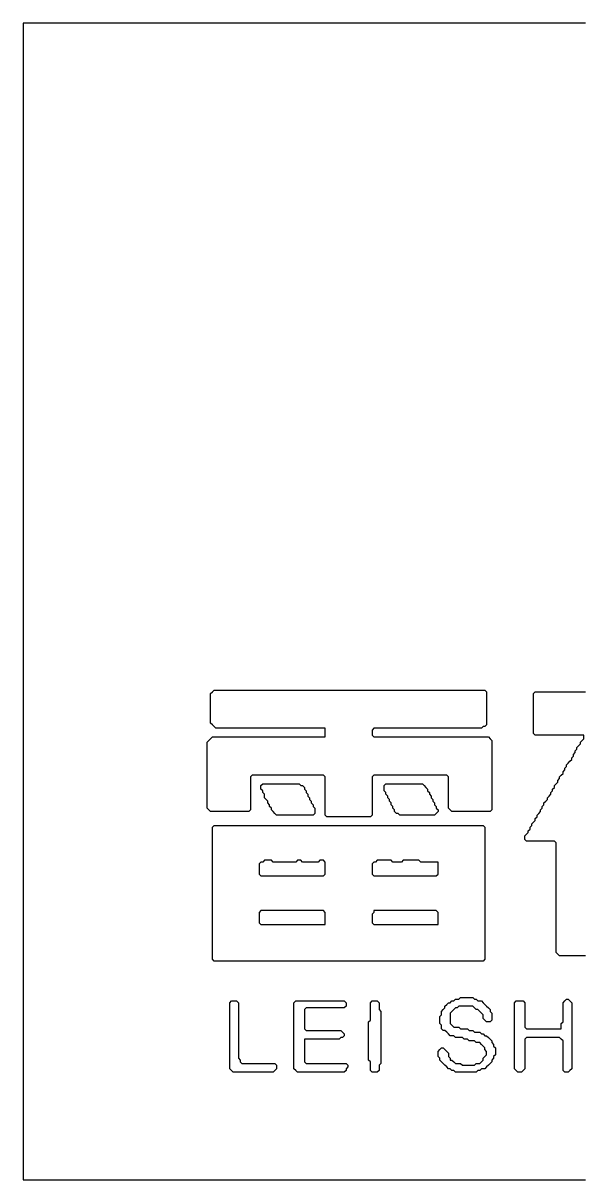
# Model space of a CAD drawing. Header units: metres. Extents: x 0 to 925, y -666 to 0.
# Drawn here: x 0 to 323, y -666 to 0 of the extents above; entities that cross this region are included whole.
import ezdxf

# ---------------------------------------------------------------- set-up
doc = ezdxf.new("R2010")
doc.units = ezdxf.units.M

msp = doc.modelspace()

# ---------------------------------------------------------------- linework, layer by layer
for points in [[(0, 0), (0, -1), (0, -2), (0, -3), (0, -4), (0, -5), (0, -6), (0, -7), (0, -8), (0, -9), (0, -10), (0, -11), (0, -12), (0, -13), (0, -14), (0, -15), (0, -16), (0, -17), (0, -18), (0, -19), (0, -20), (0, -21), (0, -22), (0, -23), (0, -24), (0, -25), (0, -26), (0, -27), (0, -28), (0, -29), (0, -30), (0, -31), (0, -32), (0, -33), (0, -34), (0, -35), (0, -36), (0, -37), (0, -38), (0, -39), (0, -40), (0, -41), (0, -42), (0, -43), (0, -44), (0, -45), (0, -46), (0, -47), (0, -48), (0, -49), (0, -50), (0, -51), (0, -52), (0, -53), (0, -54), (0, -55), (0, -56), (0, -57), (0, -58), (0, -59), (0, -60), (0, -61), (0, -62), (0, -63), (0, -64), (0, -65), (0, -66), (0, -67), (0, -68), (0, -69), (0, -70), (0, -71), (0, -72), (0, -73), (0, -74), (0, -75), (0, -76), (0, -77), (0, -78), (0, -79), (0, -80), (0, -81), (0, -82), (0, -83), (0, -84), (0, -85), (0, -86), (0, -87), (0, -88), (0, -89), (0, -90), (0, -91), (0, -92), (0, -93), (0, -94), (0, -95), (0, -96), (0, -97), (0, -98), (0, -99), (0, -100), (0, -101), (0, -102), (0, -103), (0, -104), (0, -105), (0, -106), (0, -107), (0, -108), (0, -109), (0, -110), (0, -111), (0, -112), (0, -113), (0, -114), (0, -115), (0, -116), (0, -117), (0, -118), (0, -119), (0, -120), (0, -121), (0, -122), (0, -123), (0, -124), (0, -125), (0, -126), (0, -127), (0, -128), (0, -129), (0, -130), (0, -131), (0, -132), (0, -133), (0, -134), (0, -135), (0, -136), (0, -137), (0, -138), (0, -139), (0, -140), (0, -141), (0, -142), (0, -143), (0, -144), (0, -145), (0, -146), (0, -147), (0, -148), (0, -149), (0, -150), (0, -151), (0, -152), (0, -153), (0, -154), (0, -155), (0, -156), (0, -157), (0, -158), (0, -159), (0, -160), (0, -161), (0, -162), (0, -163), (0, -164), (0, -165), (0, -166), (0, -167), (0, -168), (0, -169), (0, -170), (0, -171), (0, -172), (0, -173), (0, -174), (0, -175), (0, -176), (0, -177), (0, -178), (0, -179), (0, -180), (0, -181), (0, -182), (0, -183), (0, -184), (0, -185), (0, -186), (0, -187), (0, -188), (0, -189), (0, -190), (0, -191), (0, -192), (0, -193), (0, -194), (0, -195), (0, -196), (0, -197), (0, -198), (0, -199), (0, -200), (0, -201), (0, -202), (0, -203), (0, -204), (0, -205), (0, -206), (0, -207), (0, -208), (0, -209), (0, -210), (0, -211), (0, -212), (0, -213), (0, -214), (0, -215), (0, -216), (0, -217), (0, -218), (0, -219), (0, -220), (0, -221), (0, -222), (0, -223), (0, -224), (0, -225), (0, -226), (0, -227), (0, -228), (0, -229), (0, -230), (0, -231), (0, -232), (0, -233), (0, -234), (0, -235), (0, -236), (0, -237), (0, -238), (0, -239), (0, -240), (0, -241), (0, -242), (0, -243), (0, -244), (0, -245), (0, -246), (0, -247), (0, -248), (0, -249), (0, -250), (0, -251), (0, -252), (0, -253), (0, -254), (0, -255), (0, -256), (0, -257), (0, -258), (0, -259), (0, -260), (0, -261), (0, -262), (0, -263), (0, -264), (0, -265), (0, -266), (0, -267), (0, -268), (0, -269), (0, -270), (0, -271), (0, -272), (0, -273), (0, -274), (0, -275), (0, -276), (0, -277), (0, -278), (0, -279), (0, -280), (0, -281), (0, -282), (0, -283), (0, -284), (0, -285), (0, -286), (0, -287), (0, -288), (0, -289), (0, -290), (0, -291), (0, -292), (0, -293), (0, -294), (0, -295), (0, -296), (0, -297), (0, -298), (0, -299), (0, -300), (0, -301), (0, -302), (0, -303), (0, -304), (0, -305), (0, -306), (0, -307), (0, -308), (0, -309), (0, -310), (0, -311), (0, -312), (0, -313), (0, -314), (0, -315), (0, -316), (0, -317), (0, -318), (0, -319), (0, -320), (0, -321), (0, -322), (0, -323), (0, -324), (0, -325), (0, -326), (0, -327), (0, -328), (0, -329), (0, -330), (0, -331), (0, -332), (0, -333), (0, -334), (0, -335), (0, -336), (0, -337), (0, -338), (0, -339), (0, -340), (0, -341), (0, -342), (0, -343), (0, -344), (0, -345), (0, -346), (0, -347), (0, -348), (0, -349), (0, -350), (0, -351), (0, -352), (0, -353), (0, -354), (0, -355), (0, -356), (0, -357), (0, -358), (0, -359), (0, -360), (0, -361), (0, -362), (0, -363), (0, -364), (0, -365), (0, -366), (0, -367), (0, -368), (0, -369), (0, -370), (0, -371), (0, -372), (0, -373), (0, -374), (0, -375), (0, -376), (0, -377), (0, -378), (0, -379), (0, -380), (0, -381), (0, -382), (0, -383), (0, -384), (0, -385), (0, -386), (0, -387), (0, -388), (0, -389), (0, -390), (0, -391), (0, -392), (0, -393), (0, -394), (0, -395), (0, -396), (0, -397), (0, -398), (0, -399), (0, -400), (0, -401), (0, -402), (0, -403), (0, -404), (0, -405), (0, -406), (0, -407), (0, -408), (0, -409), (0, -410), (0, -411), (0, -412), (0, -413), (0, -414), (0, -415), (0, -416), (0, -417), (0, -418), (0, -419), (0, -420), (0, -421), (0, -422), (0, -423), (0, -424), (0, -425), (0, -426), (0, -427), (0, -428), (0, -429), (0, -430), (0, -431), (0, -432), (0, -433), (0, -434), (0, -435), (0, -436), (0, -437), (0, -438), (0, -439), (0, -440), (0, -441), (0, -442), (0, -443), (0, -444), (0, -445), (0, -446), (0, -447), (0, -448), (0, -449), (0, -450), (0, -451), (0, -452), (0, -453), (0, -454), (0, -455), (0, -456), (0, -457), (0, -458), (0, -459), (0, -460), (0, -461), (0, -462), (0, -463), (0, -464), (0, -465), (0, -466), (0, -467), (0, -468), (0, -469), (0, -470), (0, -471), (0, -472), (0, -473), (0, -474), (0, -475), (0, -476), (0, -477), (0, -478), (0, -479), (0, -480), (0, -481), (0, -482), (0, -483), (0, -484), (0, -485), (0, -486), (0, -487), (0, -488), (0, -489), (0, -490), (0, -491), (0, -492), (0, -493), (0, -494), (0, -495), (0, -496), (0, -497), (0, -498), (0, -499), (0, -500), (0, -501), (0, -502), (0, -503), (0, -504), (0, -505), (0, -506), (0, -507), (0, -508), (0, -509), (0, -510), (0, -511), (0, -512), (0, -513), (0, -514), (0, -515), (0, -516), (0, -517), (0, -518), (0, -519), (0, -520), (0, -521), (0, -522), (0, -523), (0, -524), (0, -525), (0, -526), (0, -527), (0, -528), (0, -529), (0, -530), (0, -531), (0, -532), (0, -533), (0, -534), (0, -535), (0, -536), (0, -537), (0, -538), (0, -539), (0, -540), (0, -541), (0, -542), (0, -543), (0, -544), (0, -545), (0, -546), (0, -547), (0, -548), (0, -549), (0, -550), (0, -551), (0, -552), (0, -553), (0, -554), (0, -555), (0, -556), (0, -557), (0, -558), (0, -559), (0, -560), (0, -561), (0, -562), (0, -563), (0, -564), (0, -565), (0, -566), (0, -567), (0, -568), (0, -569), (0, -570), (0, -571), (0, -572), (0, -573), (0, -574), (0, -575), (0, -576), (0, -577), (0, -578), (0, -579), (0, -580), (0, -581), (0, -582), (0, -583), (0, -584), (0, -585), (0, -586), (0, -587), (0, -588), (0, -589), (0, -590), (0, -591), (0, -592), (0, -593), (0, -594), (0, -595), (0, -596), (0, -597), (0, -598), (0, -599), (0, -600), (0, -601), (0, -602), (0, -603), (0, -604), (0, -605), (0, -606), (0, -607), (0, -608), (0, -609), (0, -610), (0, -611), (0, -612), (0, -613), (0, -614), (0, -615), (0, -616), (0, -617), (0, -618), (0, -619), (0, -620), (0, -621), (0, -622), (0, -623), (0, -624), (0, -625), (0, -626), (0, -627), (0, -628), (0, -629), (0, -630), (0, -631), (0, -632), (0, -633), (0, -634), (0, -635), (0, -636), (0, -637), (0, -638), (0, -639), (0, -640), (0, -641), (0, -642), (0, -643), (0, -644), (0, -645), (0, -646), (0, -647), (0, -648), (0, -649), (0, -650), (0, -651), (0, -652), (0, -653), (0, -654), (0, -655), (0, -656), (0, -657), (0, -658), (0, -659), (0, -660), (0, -661), (0, -662), (0, -663), (0, -664), (0, -665), (0, -666), (1, -666), (2, -666), (3, -666), (4, -666), (5, -666), (6, -666), (7, -666), (8, -666), (9, -666), (10, -666), (11, -666), (12, -666), (13, -666), (14, -666), (15, -666), (16, -666), (17, -666), (18, -666), (19, -666), (20, -666), (21, -666), (22, -666), (23, -666), (24, -666), (25, -666), (26, -666), (27, -666), (28, -666), (29, -666), (30, -666), (31, -666), (32, -666), (33, -666), (34, -666), (35, -666), (36, -666), (37, -666), (38, -666), (39, -666), (40, -666), (41, -666), (42, -666), (43, -666), (44, -666), (45, -666), (46, -666), (47, -666), (48, -666), (49, -666), (50, -666), (51, -666), (52, -666), (53, -666), (54, -666), (55, -666), (56, -666), (57, -666), (58, -666), (59, -666), (60, -666), (61, -666), (62, -666), (63, -666), (64, -666), (65, -666), (66, -666), (67, -666), (68, -666), (69, -666), (70, -666), (71, -666), (72, -666), (73, -666), (74, -666), (75, -666), (76, -666), (77, -666), (78, -666), (79, -666), (80, -666), (81, -666), (82, -666), (83, -666), (84, -666), (85, -666), (86, -666), (87, -666), (88, -666), (89, -666), (90, -666), (91, -666), (92, -666), (93, -666), (94, -666), (95, -666), (96, -666), (97, -666), (98, -666), (99, -666), (100, -666), (101, -666), (102, -666), (103, -666), (104, -666), (105, -666), (106, -666), (107, -666), (108, -666), (109, -666), (110, -666), (111, -666), (112, -666), (113, -666), (114, -666), (115, -666), (116, -666), (117, -666), (118, -666), (119, -666), (120, -666), (121, -666), (122, -666), (123, -666), (124, -666), (125, -666), (126, -666), (127, -666), (128, -666), (129, -666), (130, -666), (131, -666), (132, -666), (133, -666), (134, -666), (135, -666), (136, -666), (137, -666), (138, -666), (139, -666), (140, -666), (141, -666), (142, -666), (143, -666), (144, -666), (145, -666), (146, -666), (147, -666), (148, -666), (149, -666), (150, -666), (151, -666), (152, -666), (153, -666), (154, -666), (155, -666), (156, -666), (157, -666), (158, -666), (159, -666), (160, -666), (161, -666), (162, -666), (163, -666), (164, -666), (165, -666), (166, -666), (167, -666), (168, -666), (169, -666), (170, -666), (171, -666), (172, -666), (173, -666), (174, -666), (175, -666), (176, -666), (177, -666), (178, -666), (179, -666), (180, -666), (181, -666), (182, -666), (183, -666), (184, -666), (185, -666), (186, -666), (187, -666), (188, -666), (189, -666), (190, -666), (191, -666), (192, -666), (193, -666), (194, -666), (195, -666), (196, -666), (197, -666), (198, -666), (199, -666), (200, -666), (201, -666), (202, -666), (203, -666), (204, -666), (205, -666), (206, -666), (207, -666), (208, -666), (209, -666), (210, -666), (211, -666), (212, -666), (213, -666), (214, -666), (215, -666), (216, -666), (217, -666), (218, -666), (219, -666), (220, -666), (221, -666), (222, -666), (223, -666), (224, -666), (225, -666), (226, -666), (227, -666), (228, -666), (229, -666), (230, -666), (231, -666), (232, -666), (233, -666), (234, -666), (235, -666), (236, -666), (237, -666), (238, -666), (239, -666), (240, -666), (241, -666), (242, -666), (243, -666), (244, -666), (245, -666), (246, -666), (247, -666), (248, -666), (249, -666), (250, -666), (251, -666), (252, -666), (253, -666), (254, -666), (255, -666), (256, -666), (257, -666), (258, -666), (259, -666), (260, -666), (261, -666), (262, -666), (263, -666), (264, -666), (265, -666), (266, -666), (267, -666), (268, -666), (269, -666), (270, -666), (271, -666), (272, -666), (273, -666), (274, -666), (275, -666), (276, -666), (277, -666), (278, -666), (279, -666), (280, -666), (281, -666), (282, -666), (283, -666), (284, -666), (285, -666), (286, -666), (287, -666), (288, -666), (289, -666), (290, -666), (291, -666), (292, -666), (293, -666), (294, -666), (295, -666), (296, -666), (297, -666), (298, -666), (299, -666), (300, -666), (301, -666), (302, -666), (303, -666), (304, -666), (305, -666), (306, -666), (307, -666), (308, -666), (309, -666), (310, -666), (311, -666), (312, -666), (313, -666), (314, -666), (315, -666), (316, -666), (317, -666), (318, -666), (319, -666), (320, -666), (321, -666), (322, -666), (323, -666), (324, -666)], [(324, 0), (323, 0), (322, 0), (321, 0), (320, 0), (319, 0), (318, 0), (317, 0), (316, 0), (315, 0), (314, 0), (313, 0), (312, 0), (311, 0), (310, 0), (309, 0), (308, 0), (307, 0), (306, 0), (305, 0), (304, 0), (303, 0), (302, 0), (301, 0), (300, 0), (299, 0), (298, 0), (297, 0), (296, 0), (295, 0), (294, 0), (293, 0), (292, 0), (291, 0), (290, 0), (289, 0), (288, 0), (287, 0), (286, 0), (285, 0), (284, 0), (283, 0), (282, 0), (281, 0), (280, 0), (279, 0), (278, 0), (277, 0), (276, 0), (275, 0), (274, 0), (273, 0), (272, 0), (271, 0), (270, 0), (269, 0), (268, 0), (267, 0), (266, 0), (265, 0), (264, 0), (263, 0), (262, 0), (261, 0), (260, 0), (259, 0), (258, 0), (257, 0), (256, 0), (255, 0), (254, 0), (253, 0), (252, 0), (251, 0), (250, 0), (249, 0), (248, 0), (247, 0), (246, 0), (245, 0), (244, 0), (243, 0), (242, 0), (241, 0), (240, 0), (239, 0), (238, 0), (237, 0), (236, 0), (235, 0), (234, 0), (233, 0), (232, 0), (231, 0), (230, 0), (229, 0), (228, 0), (227, 0), (226, 0), (225, 0), (224, 0), (223, 0), (222, 0), (221, 0), (220, 0), (219, 0), (218, 0), (217, 0), (216, 0), (215, 0), (214, 0), (213, 0), (212, 0), (211, 0), (210, 0), (209, 0), (208, 0), (207, 0), (206, 0), (205, 0), (204, 0), (203, 0), (202, 0), (201, 0), (200, 0), (199, 0), (198, 0), (197, 0), (196, 0), (195, 0), (194, 0), (193, 0), (192, 0), (191, 0), (190, 0), (189, 0), (188, 0), (187, 0), (186, 0), (185, 0), (184, 0), (183, 0), (182, 0), (181, 0), (180, 0), (179, 0), (178, 0), (177, 0), (176, 0), (175, 0), (174, 0), (173, 0), (172, 0), (171, 0), (170, 0), (169, 0), (168, 0), (167, 0), (166, 0), (165, 0), (164, 0), (163, 0), (162, 0), (161, 0), (160, 0), (159, 0), (158, 0), (157, 0), (156, 0), (155, 0), (154, 0), (153, 0), (152, 0), (151, 0), (150, 0), (149, 0), (148, 0), (147, 0), (146, 0), (145, 0), (144, 0), (143, 0), (142, 0), (141, 0), (140, 0), (139, 0), (138, 0), (137, 0), (136, 0), (135, 0), (134, 0), (133, 0), (132, 0), (131, 0), (130, 0), (129, 0), (128, 0), (127, 0), (126, 0), (125, 0), (124, 0), (123, 0), (122, 0), (121, 0), (120, 0), (119, 0), (118, 0), (117, 0), (116, 0), (115, 0), (114, 0), (113, 0), (112, 0), (111, 0), (110, 0), (109, 0), (108, 0), (107, 0), (106, 0), (105, 0), (104, 0), (103, 0), (102, 0), (101, 0), (100, 0), (99, 0), (98, 0), (97, 0), (96, 0), (95, 0), (94, 0), (93, 0), (92, 0), (91, 0), (90, 0), (89, 0), (88, 0), (87, 0), (86, 0), (85, 0), (84, 0), (83, 0), (82, 0), (81, 0), (80, 0), (79, 0), (78, 0), (77, 0), (76, 0), (75, 0), (74, 0), (73, 0), (72, 0), (71, 0), (70, 0), (69, 0), (68, 0), (67, 0), (66, 0), (65, 0), (64, 0), (63, 0), (62, 0), (61, 0), (60, 0), (59, 0), (58, 0), (57, 0), (56, 0), (55, 0), (54, 0), (53, 0), (52, 0), (51, 0), (50, 0), (49, 0), (48, 0), (47, 0), (46, 0), (45, 0), (44, 0), (43, 0), (42, 0), (41, 0), (40, 0), (39, 0), (38, 0), (37, 0), (36, 0), (35, 0), (34, 0), (33, 0), (32, 0), (31, 0), (30, 0), (29, 0), (28, 0), (27, 0), (26, 0), (25, 0), (24, 0), (23, 0), (22, 0), (21, 0), (20, 0), (19, 0), (18, 0), (17, 0), (16, 0), (15, 0), (14, 0), (13, 0), (12, 0), (11, 0), (10, 0), (9, 0), (8, 0), (7, 0), (6, 0), (5, 0), (4, 0), (3, 0), (2, 0), (1, 0), (0, 0)], [(109, -385), (110, -384), (111, -384), (112, -384), (113, -384), (114, -384), (115, -384), (116, -384), (117, -384), (118, -384), (119, -384), (120, -384), (121, -384), (122, -384), (123, -384), (124, -384), (125, -384), (126, -384), (127, -384), (128, -384), (129, -384), (130, -384), (131, -384), (132, -384), (133, -384), (134, -384), (135, -384), (136, -384), (137, -384), (138, -384), (139, -384), (140, -384), (141, -384), (142, -384), (143, -384), (144, -384), (145, -384), (146, -384), (147, -384), (148, -384), (149, -384), (150, -384), (151, -384), (152, -384), (153, -384), (154, -384), (155, -384), (156, -384), (157, -384), (158, -384), (159, -384), (160, -384), (161, -384), (162, -384), (163, -384), (164, -384), (165, -384), (166, -384), (167, -384), (168, -384), (169, -384), (170, -384), (171, -384), (172, -384), (173, -384), (174, -384), (175, -384), (176, -384), (177, -384), (178, -384), (179, -384), (180, -384), (181, -384), (182, -384), (183, -384), (184, -384), (185, -384), (186, -384), (187, -384), (188, -384), (189, -384), (190, -384), (191, -384), (192, -384), (193, -384), (194, -384), (195, -384), (196, -384), (197, -384), (198, -384), (199, -384), (200, -384), (201, -384), (202, -384), (203, -384), (204, -384), (205, -384), (206, -384), (207, -384), (208, -384), (209, -384), (210, -384), (211, -384), (212, -384), (213, -384), (214, -384), (215, -384), (216, -384), (217, -384), (218, -384), (219, -384), (220, -384), (221, -384), (222, -384), (223, -384), (224, -384), (225, -384), (226, -384), (227, -384), (228, -384), (229, -384), (230, -384), (231, -384), (232, -384), (233, -384), (234, -384), (235, -384), (236, -384), (237, -384), (238, -384), (239, -384), (240, -384), (241, -384), (242, -384), (243, -384), (244, -384), (245, -384), (246, -384), (247, -384), (248, -384), (249, -384), (250, -384), (251, -384), (252, -384), (253, -384), (254, -384), (255, -384), (256, -384), (257, -384), (258, -384), (259, -384), (260, -384), (261, -384), (262, -384), (263, -384), (264, -384), (265, -384), (266, -384), (267, -385), (267, -386), (267, -387), (267, -388), (267, -389), (267, -390), (267, -391), (267, -392), (267, -393), (267, -394), (267, -395), (267, -396), (267, -397), (267, -398), (267, -399), (267, -400), (267, -401), (267, -402), (267, -403), (267, -404), (266, -405), (265, -405), (264, -406), (263, -406), (262, -406), (261, -406), (260, -406), (259, -406), (258, -406), (257, -406), (256, -406), (255, -406), (254, -406), (253, -406), (252, -406), (251, -406), (250, -406), (249, -406), (248, -406), (247, -406), (246, -406), (245, -406), (244, -406), (243, -406), (242, -406), (241, -406), (240, -406), (239, -406), (238, -406), (237, -406), (236, -406), (235, -406), (234, -406), (233, -406), (232, -406), (231, -406), (230, -406), (229, -406), (228, -406), (227, -406), (226, -406), (225, -406), (224, -406), (223, -406), (222, -406), (221, -406), (220, -406), (219, -406), (218, -406), (217, -406), (216, -406), (215, -406), (214, -406), (213, -406), (212, -406), (211, -406), (210, -406), (209, -406), (208, -406), (207, -406), (206, -406), (205, -406), (204, -406), (203, -406), (202, -406), (201, -407), (201, -408), (201, -409), (201, -410), (202, -411), (203, -411), (204, -411), (205, -411), (206, -411), (207, -411), (208, -411), (209, -411), (210, -411), (211, -411), (212, -411), (213, -411), (214, -411), (215, -411), (216, -411), (217, -411), (218, -411), (219, -411), (220, -411), (221, -411), (222, -411), (223, -411), (224, -411), (225, -411), (226, -411), (227, -411), (228, -411), (229, -411), (230, -411), (231, -411), (232, -411), (233, -411), (234, -411), (235, -411), (236, -411), (237, -411), (238, -411), (239, -411), (240, -411), (241, -411), (242, -411), (243, -411), (244, -411), (245, -411), (246, -411), (247, -411), (248, -411), (249, -411), (250, -411), (251, -411), (252, -411), (253, -411), (254, -411), (255, -411), (256, -411), (257, -411), (258, -411), (259, -411), (260, -411), (261, -411), (262, -411), (263, -411), (264, -411), (265, -411), (266, -411), (267, -411), (268, -411), (269, -412), (270, -413), (270, -414), (270, -415), (270, -416), (270, -417), (270, -418), (270, -419), (270, -420), (270, -421), (270, -422), (270, -423), (270, -424), (270, -425), (270, -426), (270, -427), (270, -428), (270, -429), (270, -430), (270, -431), (270, -432), (270, -433), (270, -434), (270, -435), (270, -436), (270, -437), (270, -438), (270, -439), (270, -440), (270, -441), (270, -442), (270, -443), (270, -444), (270, -445), (270, -446), (270, -447), (270, -448), (270, -449), (270, -450), (270, -451), (270, -452), (270, -453), (269, -454), (268, -454), (267, -454), (266, -454), (265, -454), (264, -454), (263, -454), (262, -454), (261, -454), (260, -454), (259, -454), (258, -454), (257, -454), (256, -454), (255, -454), (254, -454), (253, -454), (252, -454), (251, -454), (250, -454), (249, -454), (248, -454), (247, -454), (246, -453), (245, -452), (245, -451), (245, -450), (245, -449), (245, -448), (245, -447), (245, -446), (245, -445), (245, -444), (245, -443), (245, -442), (245, -441), (245, -440), (245, -439), (245, -438), (245, -437), (245, -436), (245, -435), (245, -434), (244, -433), (243, -433), (242, -433), (241, -433), (240, -433), (239, -433), (238, -433), (237, -433), (236, -433), (235, -433), (234, -433), (233, -433), (232, -433), (231, -433), (230, -433), (229, -433), (228, -433), (227, -433), (226, -433), (225, -433), (224, -433), (223, -433), (222, -433), (221, -433), (220, -433), (219, -433), (218, -433), (217, -433), (216, -433), (215, -433), (214, -433), (213, -433), (212, -433), (211, -433), (210, -433), (209, -433), (208, -433), (207, -433), (206, -433), (205, -433), (204, -433), (203, -433), (202, -433), (201, -434), (201, -435), (201, -436), (201, -437), (201, -438), (201, -439), (201, -440), (201, -441), (201, -442), (201, -443), (201, -444), (201, -445), (201, -446), (201, -447), (201, -448), (201, -449), (201, -450), (201, -451), (201, -452), (201, -453), (201, -454), (201, -455), (201, -456), (200, -457), (199, -457), (198, -457), (197, -457), (196, -457), (195, -457), (194, -457), (193, -457), (192, -457), (191, -457), (190, -457), (189, -457), (188, -457), (187, -457), (186, -457), (185, -457), (184, -457), (183, -457), (182, -457), (181, -457), (180, -457), (179, -457), (178, -457), (177, -457), (176, -457), (175, -457), (174, -456), (174, -455), (174, -454), (174, -453), (174, -452), (174, -451), (174, -450), (174, -449), (174, -448), (174, -447), (174, -446), (174, -445), (174, -444), (174, -443), (174, -442), (174, -441), (174, -440), (174, -439), (174, -438), (174, -437), (174, -436), (174, -435), (174, -434), (173, -433), (172, -433), (171, -433), (170, -433), (169, -433), (168, -433), (167, -433), (166, -433), (165, -433), (164, -433), (163, -433), (162, -433), (161, -433), (160, -433), (159, -433), (158, -433), (157, -433), (156, -433), (155, -433), (154, -433), (153, -433), (152, -433), (151, -433), (150, -433), (149, -433), (148, -433), (147, -433), (146, -433), (145, -433), (144, -433), (143, -433), (142, -433), (141, -433), (140, -433), (139, -433), (138, -433), (137, -433), (136, -433), (135, -433), (134, -433), (133, -433), (132, -433), (131, -434), (131, -435), (131, -436), (131, -437), (131, -438), (131, -439), (131, -440), (131, -441), (131, -442), (131, -443), (131, -444), (131, -445), (131, -446), (131, -447), (131, -448), (131, -449), (131, -450), (131, -451), (131, -452), (131, -453), (130, -454), (129, -454), (128, -454), (127, -454), (126, -454), (125, -454), (124, -454), (123, -454), (122, -454), (121, -454), (120, -454), (119, -454), (118, -454), (117, -454), (116, -454), (115, -454), (114, -454), (113, -454), (112, -454), (111, -454), (110, -454), (109, -454), (108, -454), (107, -453), (106, -452), (106, -451), (106, -450), (106, -449), (106, -448), (106, -447), (106, -446), (106, -445), (106, -444), (106, -443), (106, -442), (106, -441), (106, -440), (106, -439), (106, -438), (106, -437), (106, -436), (106, -435), (106, -434), (106, -433), (106, -432), (106, -431), (106, -430), (106, -429), (106, -428), (106, -427), (106, -426), (106, -425), (106, -424), (106, -423), (106, -422), (106, -421), (106, -420), (106, -419), (106, -418), (106, -417), (106, -416), (106, -415), (106, -414), (107, -413), (108, -412), (109, -411), (110, -411), (111, -411), (112, -411), (113, -411), (114, -411), (115, -411), (116, -411), (117, -411), (118, -411), (119, -411), (120, -411), (121, -411), (122, -411), (123, -411), (124, -411), (125, -411), (126, -411), (127, -411), (128, -411), (129, -411), (130, -411), (131, -411), (132, -411), (133, -411), (134, -411), (135, -411), (136, -411), (137, -411), (138, -411), (139, -411), (140, -411), (141, -411), (142, -411), (143, -411), (144, -411), (145, -411), (146, -411), (147, -411), (148, -411), (149, -411), (150, -411), (151, -411), (152, -411), (153, -411), (154, -411), (155, -411), (156, -411), (157, -411), (158, -411), (159, -411), (160, -411), (161, -411), (162, -411), (163, -411), (164, -411), (165, -411), (166, -411), (167, -411), (168, -411), (169, -411), (170, -411), (171, -411), (172, -411), (173, -411), (174, -411), (174, -410), (174, -409), (174, -408), (174, -407), (174, -406), (173, -406), (172, -406), (171, -406), (170, -406), (169, -406), (168, -406), (167, -406), (166, -406), (165, -406), (164, -406), (163, -406), (162, -406), (161, -406), (160, -406), (159, -406), (158, -406), (157, -406), (156, -406), (155, -406), (154, -406), (153, -406), (152, -406), (151, -406), (150, -406), (149, -406), (148, -406), (147, -406), (146, -406), (145, -406), (144, -406), (143, -406), (142, -406), (141, -406), (140, -406), (139, -406), (138, -406), (137, -406), (136, -406), (135, -406), (134, -406), (133, -406), (132, -406), (131, -406), (130, -406), (129, -406), (128, -406), (127, -406), (126, -406), (125, -406), (124, -406), (123, -406), (122, -406), (121, -406), (120, -406), (119, -406), (118, -406), (117, -406), (116, -406), (115, -406), (114, -406), (113, -406), (112, -406), (111, -406), (110, -405), (109, -404), (108, -403), (108, -402), (108, -401), (108, -400), (108, -399), (108, -398), (108, -397), (108, -396), (108, -395), (108, -394), (108, -393), (108, -392), (108, -391), (108, -390), (108, -389), (108, -388), (108, -387), (108, -386), (109, -385)], [(324, -537), (323, -537), (322, -537), (321, -537), (320, -537), (319, -537), (318, -537), (317, -537), (316, -537), (315, -537), (314, -537), (313, -537), (312, -537), (311, -537), (310, -537), (309, -537), (308, -536), (307, -535), (307, -534), (307, -533), (307, -532), (307, -531), (307, -530), (307, -529), (307, -528), (307, -527), (307, -526), (307, -525), (307, -524), (307, -523), (307, -522), (307, -521), (307, -520), (307, -519), (307, -518), (307, -517), (307, -516), (307, -515), (307, -514), (307, -513), (307, -512), (307, -511), (307, -510), (307, -509), (307, -508), (307, -507), (307, -506), (307, -505), (307, -504), (307, -503), (307, -502), (307, -501), (307, -500), (307, -499), (307, -498), (307, -497), (307, -496), (307, -495), (307, -494), (307, -493), (307, -492), (307, -491), (307, -490), (307, -489), (307, -488), (307, -487), (307, -486), (307, -485), (307, -484), (307, -483), (307, -482), (307, -481), (307, -480), (307, -479), (307, -478), (307, -477), (307, -476), (307, -475), (307, -474), (307, -473), (307, -472), (306, -471), (305, -471), (304, -471), (303, -471), (302, -471), (301, -471), (300, -471), (299, -471), (298, -471), (297, -471), (296, -471), (295, -471), (294, -471), (293, -471), (292, -471), (291, -471), (290, -471), (289, -470), (289, -469), (289, -468), (290, -467), (291, -466), (291, -465), (292, -464), (292, -463), (293, -462), (293, -461), (294, -460), (295, -459), (295, -458), (296, -457), (296, -456), (297, -455), (298, -454), (298, -453), (299, -452), (299, -451), (300, -450), (300, -449), (301, -448), (302, -447), (302, -446), (303, -445), (304, -444), (304, -443), (305, -442), (305, -441), (306, -440), (306, -439), (307, -438), (308, -437), (308, -436), (309, -435), (309, -434), (310, -433), (311, -432), (311, -431), (312, -430), (312, -429), (313, -428), (313, -427), (314, -426), (315, -425), (316, -424), (316, -423), (317, -422), (317, -421), (318, -420), (318, -419), (319, -418), (319, -417), (320, -416), (321, -415), (321, -414), (322, -413), (323, -412), (323, -411), (323, -410), (322, -410), (321, -410), (320, -410), (319, -410), (318, -410), (317, -410), (316, -410), (315, -410), (314, -410), (313, -410), (312, -410), (311, -410), (310, -410), (309, -410), (308, -410), (307, -410), (306, -410), (305, -410), (304, -410), (303, -410), (302, -410), (301, -410), (300, -410), (299, -410), (298, -410), (297, -410), (296, -410), (295, -410), (294, -409), (294, -408), (294, -407), (294, -406), (294, -405), (294, -404), (294, -403), (294, -402), (294, -401), (294, -400), (294, -399), (294, -398), (294, -397), (294, -396), (294, -395), (294, -394), (294, -393), (294, -392), (294, -391), (294, -390), (294, -389), (294, -388), (294, -387), (294, -386)], [(294, -386), (295, -385), (296, -385), (297, -385), (298, -385), (299, -385), (300, -385), (301, -385), (302, -385), (303, -385), (304, -385), (305, -385), (306, -385), (307, -385), (308, -385), (309, -385), (310, -385), (311, -385), (312, -385), (313, -385), (314, -385), (315, -385), (316, -385), (317, -385), (318, -385), (319, -385), (320, -385), (321, -385), (322, -385), (323, -385), (324, -385)], [(137, -439), (138, -438), (139, -438), (140, -438), (141, -438), (142, -438), (143, -438), (144, -438), (145, -438), (146, -438), (147, -438), (148, -438), (149, -438), (150, -438), (151, -438), (152, -438), (153, -438), (154, -438), (155, -438), (156, -438), (157, -438), (158, -438), (159, -438), (160, -439), (161, -439), (162, -440), (162, -441), (163, -442), (163, -443), (164, -444), (164, -445), (165, -446), (165, -447), (166, -448), (166, -449), (167, -450), (167, -451), (168, -452), (168, -453), (168, -454), (168, -455), (167, -456), (166, -456), (165, -456), (164, -456), (163, -456), (162, -456), (161, -456), (160, -456), (159, -456), (158, -456), (157, -456), (156, -456), (155, -456), (154, -456), (153, -456), (152, -456), (151, -456), (150, -456), (149, -456), (148, -456), (147, -456), (146, -456), (145, -455), (144, -454), (143, -453), (143, -452), (142, -451), (142, -450), (141, -449), (141, -448), (140, -447), (139, -446), (139, -445), (139, -444), (138, -443), (138, -442), (137, -441), (137, -440), (137, -439)], [(208, -439), (209, -438), (210, -438), (211, -438), (212, -438), (213, -438), (214, -438), (215, -438), (216, -438), (217, -438), (218, -438), (219, -438), (220, -438), (221, -438), (222, -438), (223, -438), (224, -438), (225, -438), (226, -438), (227, -438), (228, -438), (229, -438), (230, -438), (231, -439), (232, -440), (233, -441), (233, -442), (234, -443), (234, -444), (235, -445), (235, -446), (236, -447), (236, -448), (237, -449), (237, -450), (238, -451), (238, -452), (239, -453), (239, -454), (238, -455), (237, -456), (236, -456), (235, -456), (234, -456), (233, -456), (232, -456), (231, -456), (230, -456), (229, -456), (228, -456), (227, -456), (226, -456), (225, -456), (224, -456), (223, -456), (222, -456), (221, -456), (220, -456), (219, -456), (218, -456), (217, -456), (216, -455), (215, -455), (214, -454), (214, -453), (213, -452), (213, -451), (212, -450), (212, -449), (211, -448), (211, -447), (210, -446), (210, -445), (209, -444), (209, -443), (208, -442), (208, -441), (208, -440), (208, -439)], [(109, -463), (110, -462), (111, -462), (112, -462), (113, -462), (114, -462), (115, -462), (116, -462), (117, -462), (118, -462), (119, -462), (120, -462), (121, -462), (122, -462), (123, -462), (124, -462), (125, -462), (126, -462), (127, -462), (128, -462), (129, -462), (130, -462), (131, -462), (132, -462), (133, -462), (134, -462), (135, -462), (136, -462), (137, -462), (138, -462), (139, -462), (140, -462), (141, -462), (142, -462), (143, -462), (144, -462), (145, -462), (146, -462), (147, -462), (148, -462), (149, -462), (150, -462), (151, -462), (152, -462), (153, -462), (154, -462), (155, -462), (156, -462), (157, -462), (158, -462), (159, -462), (160, -462), (161, -462), (162, -462), (163, -462), (164, -462), (165, -462), (166, -462), (167, -462), (168, -462), (169, -462), (170, -462), (171, -462), (172, -462), (173, -462), (174, -462), (175, -462), (176, -462), (177, -462), (178, -462), (179, -462), (180, -462), (181, -462), (182, -462), (183, -462), (184, -462), (185, -462), (186, -462), (187, -462), (188, -462), (189, -462), (190, -462), (191, -462), (192, -462), (193, -462), (194, -462), (195, -462), (196, -462), (197, -462), (198, -462), (199, -462), (200, -462), (201, -462), (202, -462), (203, -462), (204, -462), (205, -462), (206, -462), (207, -462), (208, -462), (209, -462), (210, -462), (211, -462), (212, -462), (213, -462), (214, -462), (215, -462), (216, -462), (217, -462), (218, -462), (219, -462), (220, -462), (221, -462), (222, -462), (223, -462), (224, -462), (225, -462), (226, -462), (227, -462), (228, -462), (229, -462), (230, -462), (231, -462), (232, -462), (233, -462), (234, -462), (235, -462), (236, -462), (237, -462), (238, -462), (239, -462), (240, -462), (241, -462), (242, -462), (243, -462), (244, -462), (245, -462), (246, -462), (247, -462), (248, -462), (249, -462), (250, -462), (251, -462), (252, -462), (253, -462), (254, -462), (255, -462), (256, -462), (257, -462), (258, -462), (259, -462), (260, -462), (261, -462), (262, -462), (263, -462), (264, -462), (265, -462), (266, -463), (266, -464), (266, -465), (266, -466), (266, -467), (266, -468), (266, -469), (266, -470), (266, -471), (266, -472), (266, -473), (266, -474), (266, -475), (266, -476), (266, -477), (266, -478), (266, -479), (266, -480), (266, -481), (266, -482), (266, -483), (266, -484), (266, -485), (266, -486), (266, -487), (266, -488), (266, -489), (266, -490), (266, -491), (266, -492), (266, -493), (266, -494), (266, -495), (266, -496), (266, -497), (266, -498), (266, -499), (266, -500), (266, -501), (266, -502), (266, -503), (266, -504), (266, -505), (266, -506), (266, -507), (266, -508), (266, -509), (266, -510), (266, -511), (266, -512), (266, -513), (266, -514), (266, -515), (266, -516), (266, -517), (266, -518), (266, -519), (266, -520), (266, -521), (266, -522), (266, -523), (266, -524), (266, -525), (266, -526), (266, -527), (266, -528), (266, -529), (266, -530), (266, -531), (266, -532), (266, -533), (266, -534), (266, -535), (266, -536), (266, -537), (266, -538), (266, -539), (265, -540), (264, -540), (263, -540), (262, -540), (261, -540), (260, -540), (259, -540), (258, -540), (257, -540), (256, -540), (255, -540), (254, -540), (253, -540), (252, -540), (251, -540), (250, -540), (249, -540), (248, -540), (247, -540), (246, -540), (245, -540), (244, -540), (243, -540), (242, -540), (241, -540), (240, -540), (239, -540), (238, -540), (237, -540), (236, -540), (235, -540), (234, -540), (233, -540), (232, -540), (231, -540), (230, -540), (229, -540), (228, -540), (227, -540), (226, -540), (225, -540), (224, -540), (223, -540), (222, -540), (221, -540), (220, -540), (219, -540), (218, -540), (217, -540), (216, -540), (215, -540), (214, -540), (213, -540), (212, -540), (211, -540), (210, -540), (209, -540), (208, -540), (207, -540), (206, -540), (205, -540), (204, -540), (203, -540), (202, -540), (201, -540), (200, -540), (199, -540), (198, -540), (197, -540), (196, -540), (195, -540), (194, -540), (193, -540), (192, -540), (191, -540), (190, -540), (189, -540), (188, -540), (187, -540), (186, -540), (185, -540), (184, -540), (183, -540), (182, -540), (181, -540), (180, -540), (179, -540), (178, -540), (177, -540), (176, -540), (175, -540), (174, -540), (173, -540), (172, -540), (171, -540), (170, -540), (169, -540), (168, -540), (167, -540), (166, -540), (165, -540), (164, -540), (163, -540), (162, -540), (161, -540), (160, -540), (159, -540), (158, -540), (157, -540), (156, -540), (155, -540), (154, -540), (153, -540), (152, -540), (151, -540), (150, -540), (149, -540), (148, -540), (147, -540), (146, -540), (145, -540), (144, -540), (143, -540), (142, -540), (141, -540), (140, -540), (139, -540), (138, -540), (137, -540), (136, -540), (135, -540), (134, -540), (133, -540), (132, -540), (131, -540), (130, -540), (129, -540), (128, -540), (127, -540), (126, -540), (125, -540), (124, -540), (123, -540), (122, -540), (121, -540), (120, -540), (119, -540), (118, -540), (117, -540), (116, -540), (115, -540), (114, -540), (113, -540), (112, -540), (111, -540), (110, -540), (109, -539), (109, -538), (109, -537), (109, -536), (109, -535), (109, -534), (109, -533), (109, -532), (109, -531), (109, -530), (109, -529), (109, -528), (109, -527), (109, -526), (109, -525), (109, -524), (109, -523), (109, -522), (109, -521), (109, -520), (109, -519), (109, -518), (109, -517), (109, -516), (109, -515), (109, -514), (109, -513), (109, -512), (109, -511), (109, -510), (109, -509), (109, -508), (109, -507), (109, -506), (109, -505), (109, -504), (109, -503), (109, -502), (109, -501), (109, -500), (109, -499), (109, -498), (109, -497), (109, -496), (109, -495), (109, -494), (109, -493), (109, -492), (109, -491), (109, -490), (109, -489), (109, -488), (109, -487), (109, -486), (109, -485), (109, -484), (109, -483), (109, -482), (109, -481), (109, -480), (109, -479), (109, -478), (109, -477), (109, -476), (109, -475), (109, -474), (109, -473), (109, -472), (109, -471), (109, -470), (109, -469), (109, -468), (109, -467), (109, -466), (109, -465), (109, -464), (109, -463)], [(139, -482), (138, -483), (137, -483), (136, -484), (136, -485), (136, -486), (136, -487), (136, -488), (136, -489), (136, -490), (137, -491), (138, -491), (139, -491), (140, -491), (141, -491), (142, -491), (143, -491), (144, -491), (145, -491), (146, -491), (147, -491), (148, -491), (149, -491), (150, -491), (151, -491), (152, -491), (153, -491), (154, -491), (155, -491), (156, -491), (157, -491), (158, -491), (159, -491), (160, -491), (161, -491), (162, -491), (163, -491), (164, -491), (165, -491), (166, -491), (167, -491), (168, -491), (169, -491), (170, -491), (171, -491), (172, -491), (173, -491), (174, -490), (174, -489), (174, -488), (174, -487), (174, -486), (174, -485), (174, -484), (174, -483), (173, -482), (172, -482), (171, -482), (170, -483), (169, -483), (168, -483), (167, -483), (166, -483), (165, -483), (164, -483), (163, -483), (162, -483), (161, -483), (160, -482), (159, -482), (158, -482), (157, -483), (156, -483), (155, -483), (154, -483), (153, -483), (152, -483), (151, -483), (150, -483), (149, -483), (148, -483), (147, -483), (146, -483), (145, -483), (144, -483), (143, -482), (142, -482), (141, -482), (140, -482), (139, -482)], [(204, -482), (203, -483), (202, -483), (201, -484), (201, -485), (201, -486), (201, -487), (201, -488), (201, -489), (201, -490), (202, -491), (203, -491), (204, -491), (205, -491), (206, -491), (207, -491), (208, -491), (209, -491), (210, -491), (211, -491), (212, -491), (213, -491), (214, -491), (215, -491), (216, -491), (217, -491), (218, -491), (219, -491), (220, -491), (221, -491), (222, -491), (223, -491), (224, -491), (225, -491), (226, -491), (227, -491), (228, -491), (229, -491), (230, -491), (231, -491), (232, -491), (233, -491), (234, -491), (235, -491), (236, -491), (237, -491), (238, -491), (239, -490), (239, -489), (239, -488), (239, -487), (239, -486), (239, -485), (239, -484), (239, -483), (238, -483), (237, -483), (236, -483), (235, -483), (234, -483), (233, -483), (232, -483), (231, -483), (230, -483), (229, -483), (228, -482), (227, -482), (226, -482), (225, -482), (224, -482), (223, -482), (222, -482), (221, -482), (220, -482), (219, -482), (218, -483), (217, -483), (216, -483), (215, -483), (214, -483), (213, -483), (212, -482), (211, -482), (210, -482), (209, -482), (208, -482), (207, -482), (206, -482), (205, -482), (204, -482)], [(137, -511), (136, -512), (136, -513), (136, -514), (136, -515), (136, -516), (136, -517), (136, -518), (137, -519), (138, -519), (139, -519), (140, -519), (141, -519), (142, -519), (143, -519), (144, -519), (145, -519), (146, -519), (147, -519), (148, -519), (149, -519), (150, -519), (151, -519), (152, -519), (153, -519), (154, -519), (155, -519), (156, -519), (157, -519), (158, -519), (159, -519), (160, -519), (161, -519), (162, -519), (163, -519), (164, -519), (165, -519), (166, -519), (167, -519), (168, -519), (169, -519), (170, -519), (171, -519), (172, -519), (173, -519), (174, -519), (174, -518), (174, -517), (174, -516), (174, -515), (174, -514), (174, -513), (174, -512), (173, -511), (172, -511), (171, -511), (170, -511), (169, -511), (168, -511), (167, -511), (166, -511), (165, -511), (164, -511), (163, -511), (162, -511), (161, -511), (160, -511), (159, -511), (158, -511), (157, -511), (156, -511), (155, -511), (154, -511), (153, -511), (152, -511), (151, -511), (150, -511), (149, -511), (148, -511), (147, -511), (146, -511), (145, -511), (144, -511), (143, -511), (142, -511), (141, -511), (140, -511), (139, -511), (138, -511), (137, -511)], [(202, -511), (202, -512), (201, -513), (201, -514), (201, -515), (201, -516), (201, -517), (201, -518), (202, -519), (203, -519), (204, -519), (205, -519), (206, -519), (207, -519), (208, -519), (209, -519), (210, -519), (211, -519), (212, -519), (213, -519), (214, -519), (215, -519), (216, -519), (217, -519), (218, -519), (219, -519), (220, -519), (221, -519), (222, -519), (223, -519), (224, -519), (225, -519), (226, -519), (227, -519), (228, -519), (229, -519), (230, -519), (231, -519), (232, -519), (233, -519), (234, -519), (235, -519), (236, -519), (237, -519), (238, -519), (239, -519), (239, -518), (239, -517), (239, -516), (239, -515), (239, -514), (239, -513), (239, -512), (238, -511), (237, -511), (236, -511), (235, -511), (234, -511), (233, -511), (232, -511), (231, -511), (230, -511), (229, -511), (228, -511), (227, -511), (226, -511), (225, -511), (224, -511), (223, -511), (222, -511), (221, -511), (220, -511), (219, -511), (218, -511), (217, -511), (216, -511), (215, -511), (214, -511), (213, -511), (212, -511), (211, -511), (210, -511), (209, -511), (208, -511), (207, -511), (206, -511), (205, -511), (204, -511), (203, -511), (202, -511)], [(119, -564), (120, -563), (121, -563), (122, -563), (123, -563), (124, -564), (124, -565), (124, -566), (124, -567), (124, -568), (124, -569), (124, -570), (124, -571), (124, -572), (124, -573), (124, -574), (124, -575), (124, -576), (124, -577), (124, -578), (124, -579), (124, -580), (124, -581), (124, -582), (124, -583), (124, -584), (124, -585), (124, -586), (124, -587), (124, -588), (124, -589), (124, -590), (124, -591), (124, -592), (124, -593), (124, -594), (124, -595), (124, -596), (125, -597), (125, -598), (126, -599), (127, -599), (128, -599), (129, -599), (130, -599), (131, -599), (132, -599), (133, -599), (134, -599), (135, -599), (136, -599), (137, -599), (138, -599), (139, -599), (140, -599), (141, -599), (142, -599), (143, -599), (144, -599), (145, -599), (146, -600), (146, -601), (146, -602), (145, -603), (144, -604), (143, -604), (142, -604), (141, -604), (140, -604), (139, -604), (138, -604), (137, -604), (136, -604), (135, -604), (134, -604), (133, -604), (132, -604), (131, -604), (130, -604), (129, -604), (128, -604), (127, -604), (126, -604), (125, -604), (124, -604), (123, -604), (122, -604), (121, -604), (120, -603), (119, -602), (119, -601), (119, -600), (119, -599), (119, -598), (119, -597), (119, -596), (119, -595), (119, -594), (119, -593), (119, -592), (119, -591), (119, -590), (119, -589), (119, -588), (119, -587), (119, -586), (119, -585), (119, -584), (119, -583), (119, -582), (119, -581), (119, -580), (119, -579), (119, -578), (119, -577), (119, -576), (119, -575), (119, -574), (119, -573), (119, -572), (119, -571), (119, -570), (119, -569), (119, -568), (119, -567), (119, -566), (119, -565), (119, -564)], [(156, -564), (157, -563), (158, -563), (159, -563), (160, -563), (161, -563), (162, -563), (163, -563), (164, -563), (165, -563), (166, -563), (167, -563), (168, -563), (169, -563), (170, -563), (171, -563), (172, -563), (173, -563), (174, -563), (175, -563), (176, -563), (177, -563), (178, -563), (179, -563), (180, -563), (181, -563), (182, -563), (183, -563), (184, -563), (185, -563), (186, -564), (186, -565), (186, -566), (185, -567), (184, -567), (183, -567), (182, -567), (181, -567), (180, -567), (179, -567), (178, -567), (177, -567), (176, -567), (175, -567), (174, -567), (173, -567), (172, -567), (171, -567), (170, -567), (169, -567), (168, -567), (167, -567), (166, -567), (165, -567), (164, -567), (163, -567), (162, -568), (162, -569), (162, -570), (162, -571), (162, -572), (162, -573), (162, -574), (162, -575), (162, -576), (162, -577), (162, -578), (162, -579), (163, -580), (164, -580), (165, -580), (166, -580), (167, -580), (168, -580), (169, -580), (170, -580), (171, -580), (172, -580), (173, -580), (174, -580), (175, -580), (176, -580), (177, -580), (178, -580), (179, -580), (180, -580), (181, -580), (182, -580), (183, -580), (184, -581), (185, -582), (185, -583), (184, -584), (183, -584), (182, -585), (181, -585), (180, -585), (179, -585), (178, -585), (177, -585), (176, -585), (175, -585), (174, -585), (173, -585), (172, -585), (171, -585), (170, -585), (169, -585), (168, -585), (167, -585), (166, -585), (165, -585), (164, -585), (163, -585), (162, -585), (162, -586), (162, -587), (162, -588), (162, -589), (162, -590), (162, -591), (162, -592), (162, -593), (162, -594), (162, -595), (162, -596), (162, -597), (162, -598), (163, -599), (164, -599), (165, -599), (166, -599), (167, -599), (168, -599), (169, -599), (170, -599), (171, -599), (172, -599), (173, -599), (174, -599), (175, -599), (176, -599), (177, -599), (178, -599), (179, -599), (180, -599), (181, -599), (182, -599), (183, -599), (184, -599), (185, -599), (186, -599), (187, -600), (187, -601), (186, -602), (186, -603), (185, -604), (184, -604), (183, -604), (182, -604), (181, -604), (180, -604), (179, -604), (178, -604), (177, -604), (176, -604), (175, -604), (174, -604), (173, -604), (172, -604), (171, -604), (170, -604), (169, -604), (168, -604), (167, -604), (166, -604), (165, -604), (164, -604), (163, -604), (162, -604), (161, -604), (160, -604), (159, -604), (158, -604), (157, -603), (156, -602), (156, -601), (156, -600), (156, -599), (156, -598), (156, -597), (156, -596), (156, -595), (156, -594), (156, -593), (156, -592), (156, -591), (156, -590), (156, -589), (156, -588), (156, -587), (156, -586), (156, -585), (156, -584), (156, -583), (156, -582), (156, -581), (156, -580), (156, -579), (156, -578), (156, -577), (156, -576), (156, -575), (156, -574), (156, -573), (156, -572), (156, -571), (156, -570), (156, -569), (156, -568), (156, -567), (156, -566), (156, -565), (156, -564)], [(200, -564), (201, -563), (202, -563), (203, -563), (204, -563), (205, -564), (205, -565), (205, -566), (205, -567), (205, -568), (206, -569), (206, -570), (206, -571), (206, -572), (206, -573), (206, -574), (206, -575), (206, -576), (206, -577), (206, -578), (206, -579), (206, -580), (206, -581), (206, -582), (206, -583), (206, -584), (206, -585), (206, -586), (206, -587), (206, -588), (206, -589), (206, -590), (206, -591), (206, -592), (206, -593), (206, -594), (206, -595), (206, -596), (206, -597), (206, -598), (206, -599), (205, -600), (205, -601), (205, -602), (205, -603), (204, -604), (203, -604), (202, -604), (201, -604), (200, -603), (200, -602), (200, -601), (200, -600), (200, -599), (200, -598), (199, -597), (199, -596), (199, -595), (199, -594), (199, -593), (199, -592), (199, -591), (199, -590), (199, -589), (199, -588), (199, -587), (199, -586), (199, -585), (199, -584), (199, -583), (199, -582), (199, -581), (199, -580), (199, -579), (199, -578), (199, -577), (199, -576), (199, -575), (200, -574), (200, -573), (200, -572), (200, -571), (200, -570), (200, -569), (200, -568), (200, -567), (200, -566), (200, -565), (200, -564)], [(251, -562), (252, -561), (253, -561), (254, -561), (255, -561), (256, -561), (257, -561), (258, -561), (259, -561), (260, -562), (261, -562), (262, -563), (263, -563), (264, -563), (265, -564), (266, -565), (267, -566), (268, -567), (269, -568), (269, -569), (270, -570), (270, -571), (270, -572), (270, -573), (270, -574), (269, -575), (268, -575), (267, -575), (266, -574), (265, -573), (265, -572), (265, -571), (264, -570), (263, -569), (262, -568), (261, -568), (260, -567), (259, -566), (258, -566), (257, -566), (256, -566), (255, -566), (254, -566), (253, -566), (252, -566), (251, -566), (250, -567), (249, -567), (248, -568), (247, -569), (246, -570), (246, -571), (246, -572), (246, -573), (246, -574), (246, -575), (246, -576), (247, -577), (248, -578), (249, -578), (250, -578), (251, -578), (252, -579), (253, -579), (254, -579), (255, -579), (256, -579), (257, -580), (258, -580), (259, -580), (260, -581), (261, -581), (262, -581), (263, -581), (264, -582), (265, -582), (266, -583), (267, -583), (268, -584), (269, -585), (270, -586), (270, -587), (271, -588), (271, -589), (272, -590), (272, -591), (272, -592), (272, -593), (272, -594), (271, -595), (271, -596), (270, -597), (270, -598), (269, -599), (268, -600), (267, -601), (266, -602), (265, -602), (264, -602), (263, -603), (262, -603), (261, -604), (260, -604), (259, -604), (258, -604), (257, -604), (256, -604), (255, -604), (254, -604), (253, -604), (252, -604), (251, -604), (250, -604), (249, -604), (248, -603), (247, -603), (246, -602), (245, -602), (244, -601), (243, -600), (242, -599), (241, -598), (240, -597), (240, -596), (239, -595), (239, -594), (239, -593), (239, -592), (240, -591), (241, -590), (242, -590), (243, -591), (244, -592), (245, -593), (245, -594), (245, -595), (246, -596), (246, -597), (247, -597), (248, -598), (249, -599), (250, -599), (251, -599), (252, -599), (253, -600), (254, -600), (255, -600), (256, -600), (257, -600), (258, -600), (259, -600), (260, -600), (261, -599), (262, -599), (263, -599), (264, -598), (265, -597), (265, -596), (266, -595), (267, -594), (267, -593), (267, -592), (266, -591), (266, -590), (265, -589), (264, -588), (263, -587), (262, -587), (261, -587), (260, -586), (259, -586), (258, -586), (257, -586), (256, -585), (255, -585), (254, -585), (253, -584), (252, -584), (251, -584), (250, -584), (249, -584), (248, -583), (247, -583), (246, -583), (245, -582), (244, -581), (243, -580), (242, -580), (241, -579), (241, -578), (241, -577), (240, -576), (240, -575), (240, -574), (240, -573), (240, -572), (241, -571), (241, -570), (241, -569), (242, -568), (243, -567), (243, -566), (244, -565), (245, -564), (246, -564), (247, -563), (248, -563), (249, -562), (250, -562), (251, -562)], [(312, -563), (313, -562), (314, -562), (315, -563), (316, -564), (316, -565), (316, -566), (316, -567), (316, -568), (316, -569), (316, -570), (316, -571), (316, -572), (316, -573), (316, -574), (316, -575), (316, -576), (316, -577), (316, -578), (316, -579), (316, -580), (316, -581), (316, -582), (316, -583), (316, -584), (316, -585), (316, -586), (316, -587), (316, -588), (316, -589), (316, -590), (316, -591), (316, -592), (316, -593), (316, -594), (316, -595), (316, -596), (316, -597), (316, -598), (316, -599), (316, -600), (316, -601), (316, -602), (315, -603), (314, -604), (313, -604), (312, -604), (311, -603), (311, -602), (311, -601), (311, -600), (311, -599), (311, -598), (311, -597), (311, -596), (311, -595), (311, -594), (311, -593), (311, -592), (311, -591), (311, -590), (311, -589), (311, -588), (311, -587), (311, -586), (310, -585), (309, -584), (308, -584), (307, -584), (306, -584), (305, -584), (304, -584), (303, -584), (302, -584), (301, -584), (300, -584), (299, -584), (298, -584), (297, -584), (296, -584), (295, -584), (294, -584), (293, -584), (292, -584), (291, -584), (290, -584), (289, -585), (289, -586), (289, -587), (289, -588), (289, -589), (289, -590), (289, -591), (289, -592), (289, -593), (289, -594), (289, -595), (289, -596), (289, -597), (289, -598), (289, -599), (289, -600), (289, -601), (289, -602), (288, -603), (287, -604), (286, -604), (285, -604), (284, -603), (283, -602), (283, -601), (283, -600), (283, -599), (283, -598), (283, -597), (283, -596), (283, -595), (283, -594), (283, -593), (283, -592), (283, -591), (283, -590), (283, -589), (283, -588), (283, -587), (283, -586), (283, -585), (283, -584), (283, -583), (283, -582), (283, -581), (283, -580), (283, -579), (283, -578), (283, -577), (283, -576), (283, -575), (283, -574), (283, -573), (283, -572), (283, -571), (283, -570), (283, -569), (283, -568), (283, -567), (283, -566), (283, -565), (283, -564), (284, -563), (285, -563), (286, -563), (287, -563), (288, -563), (289, -564), (289, -565), (289, -566), (289, -567), (289, -568), (289, -569), (289, -570), (289, -571), (289, -572), (289, -573), (289, -574), (289, -575), (289, -576), (289, -577), (289, -578), (290, -579), (291, -579), (292, -579), (293, -579), (294, -579), (295, -579), (296, -579), (297, -579), (298, -579), (299, -579), (300, -579), (301, -579), (302, -579), (303, -579), (304, -579), (305, -579), (306, -579), (307, -579), (308, -579), (309, -579), (310, -579), (310, -578), (310, -577), (310, -576), (311, -575), (311, -574), (311, -573), (311, -572), (311, -571), (311, -570), (311, -569), (311, -568), (311, -567), (311, -566), (311, -565), (311, -564), (312, -563)]]:
    msp.add_lwpolyline(points)

doc.saveas('drawing.dxf')
